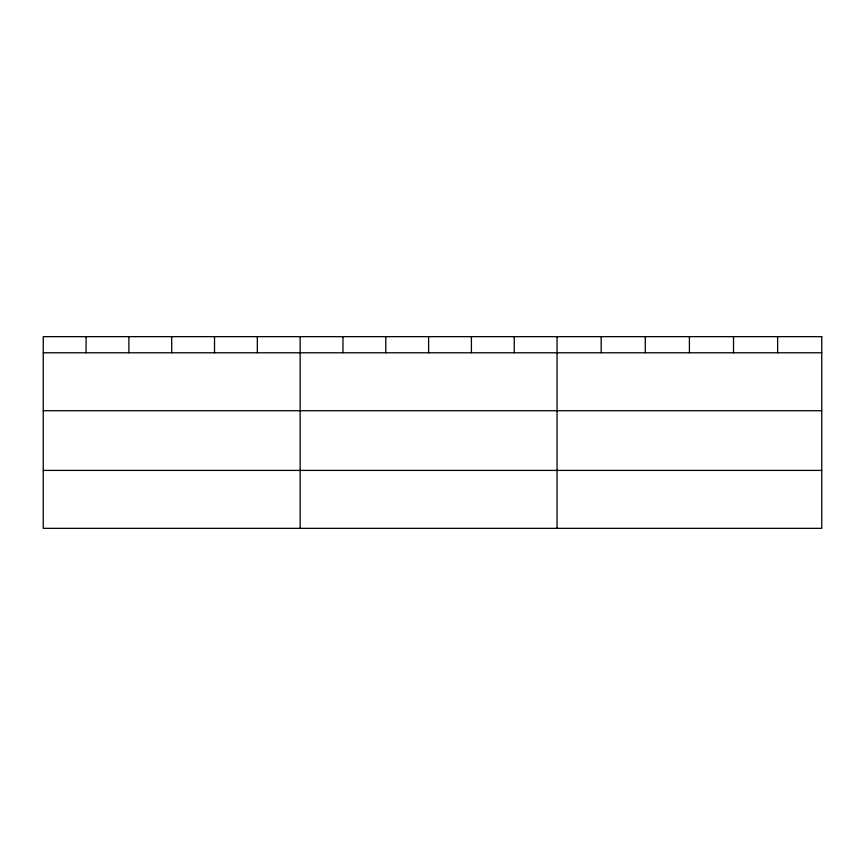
<?xml version="1.0" encoding="UTF-8"?>
<svg xmlns="http://www.w3.org/2000/svg" width="865" height="865" viewBox="0 0 865 865"><rect width="100%" height="100%" fill="white"/><g stroke="black" fill="none" stroke-linecap="round" stroke-linejoin="round"><path stroke-width="1.3" d="M43.25 352.779L821.75 352.779M43.25 410.713L821.75 410.713M43.25 470.409L821.75 470.409M777.635 336.658L777.635 352.779M733.52 336.658L733.52 352.779M689.405 336.658L689.405 352.779M645.29 336.658L645.29 352.779M601.175 336.658L601.175 352.779M557.06 336.658L557.06 528.342M514.243 336.658L514.243 352.779M471.425 336.658L471.425 352.779M428.608 336.658L428.608 352.779M385.79 336.658L385.79 352.779M342.973 336.658L342.973 352.779M300.155 336.658L300.155 528.342M257.338 336.658L257.338 352.779M214.52 336.658L214.52 352.779M171.703 336.658L171.703 352.779M128.885 336.658L128.885 352.779M86.067 336.658L86.067 352.779M821.75 336.658L43.25 336.658L43.25 528.342L821.75 528.342L821.75 336.658"/></g></svg>
